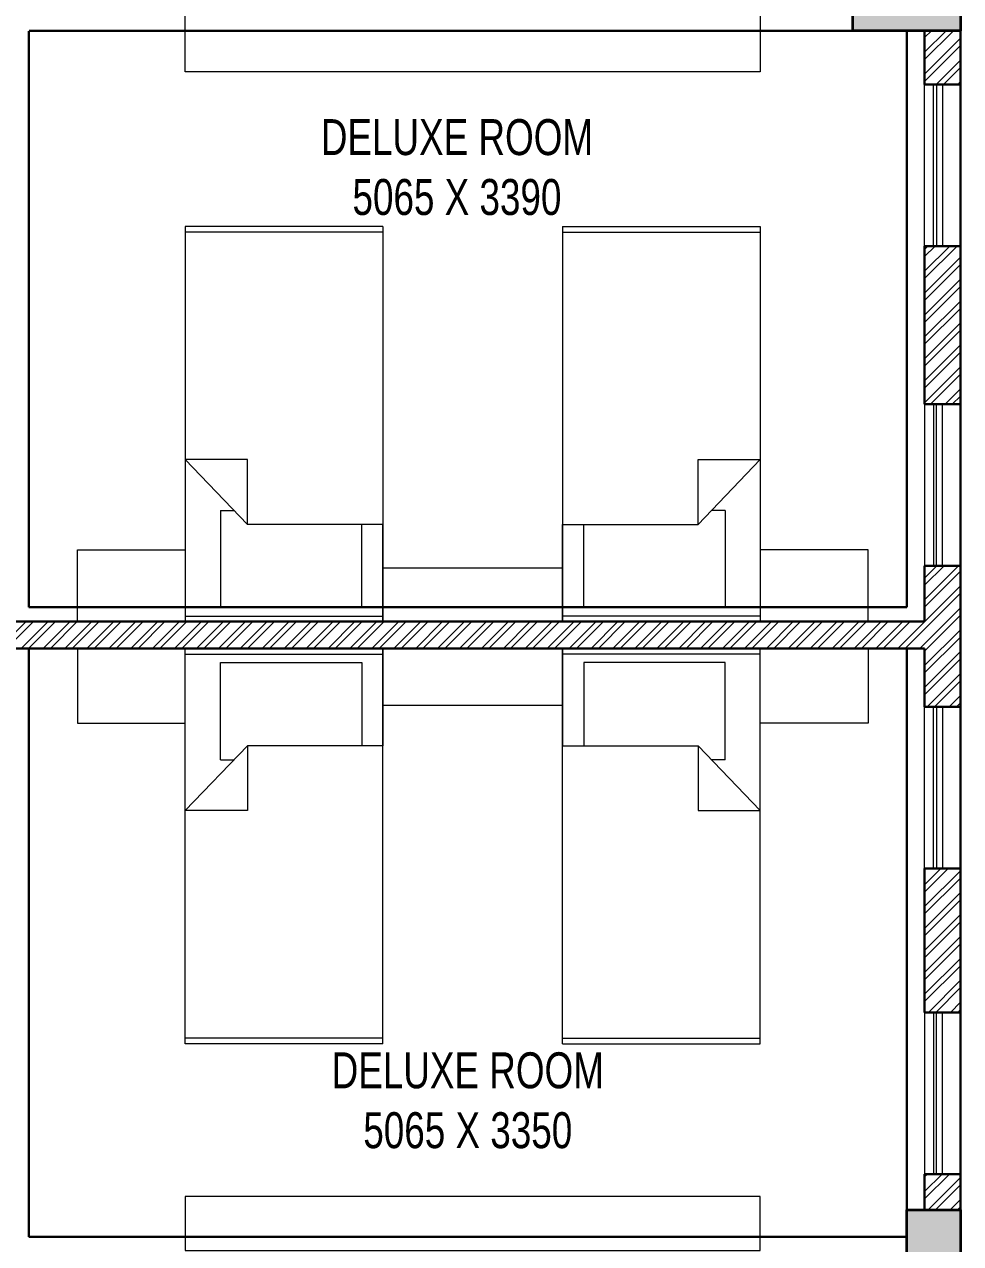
# Model space of a CAD drawing. Header units: millimetres. Extents: x 554 to 29966, y 4404 to 52986.
# Drawn here: x 19330 to 24540, y 17338 to 24126 of the extents above; entities that cross this region are included whole.
import ezdxf

# ---------------------------------------------------------------- set-up
doc = ezdxf.new("R2010")
doc.units = ezdxf.units.MM
doc.linetypes.add('DASHED2', pattern=[0.375, 0.25, -0.125])
for name, color, linetype, lineweight in [('A-DOORS', 4, 'Continuous', 0), ('A-TEXT-ROOM-50', 7, 'Continuous', 9), ('COLUMN', 6, 'Continuous', 35), ('Column Hatch', 253, 'Continuous', 5), ('FUR', 7, 'Continuous', 15), ('PP-BEAM', 6, 'DASHED2', 30), ('PP-WALL', 7, 'Continuous', 30), ('WALL HATCH', 8, 'Continuous', 0)]:
    doc.layers.add(name, color=color, linetype=linetype, lineweight=lineweight)
doc.styles.add('ARIAL', font='Arial.ttf')
pattern_1 = [(45, (-2728487.74, 3305291.59), (-60.9879599, 60.9879599), []), (45, (-2728447.08, 3305291.59), (-60.9879599, 60.9879599), [])]

# ---------------------------------------------------------------- blocks, each defined once
blk = doc.blocks.new('A$C24D61100')
at = {"layer": 'FUR'}
for p, q in [((0, 72), (0, 0)), ((36, 72), (0, 72)), ((36, 72), (36, 0)), ((36, 70.99), (0, 70.99)), ((11.33, 29.52, 12.38), (0, 29.52, 12.38)), ((0, 29.52, 12.38), (11.33, 17.71, 12.38)), ((11.33, 17.71, 12.38), (11.33, 29.52, 12.38)), ((6.4, 20.27, 13.95), (6.4, 2.56, 13.95)), ((6.4, 20.27, 13.95), (8.87, 20.27, 13.95)), ((36, 17.71, 12.38), (11.33, 17.71, 12.38)), ((32.14, 2.56, 13.95), (32.14, 17.71, 13.95)), ((36, 0), (36, 17.71)), ((6.4, 2.56, 13.95), (32.14, 2.56, 13.95)), ((0, 1.01), (36, 1.01)), ((36, 0), (0, 0))]:
    blk.add_line(p, q, dxfattribs=at)

msp = doc.modelspace()

# ---------------------------------------------------------------- hatches: boundary and pattern name
at = {"layer": 'Column Hatch'}
for points in [[(24540.4, 24090.6), (24540.4, 24390.6), (23940.4, 24390.6), (23940.4, 24090.6)], [(24540.4, 17525.6), (24240.4, 17525.6), (24240.4, 16925.6), (24540.4, 16925.6)]]:
    msp.add_hatch(color=256, dxfattribs=at).paths.add_polyline_path(points)
at = {"layer": 'WALL HATCH'}
h = msp.add_hatch(dxfattribs=at)
h.set_pattern_fill('ANSI32', color=256, scale=230, style=0)
h.set_pattern_definition(pattern_1)
h.paths.add_polyline_path([(24540.4, 24090.6), (24340.4, 24090.6), (24340.4, 23790.6), (24540.4, 23790.6)])
h = msp.add_hatch(dxfattribs=at)
h.set_pattern_fill('ANSI32', color=256, scale=230, style=0)
h.set_pattern_definition(pattern_1)
h.paths.add_polyline_path([(24340.4, 22890.6), (24340.4, 22010.6), (24540.4, 22010.6), (24540.4, 22890.6), (24340.4, 22890.6)])
h = msp.add_hatch(dxfattribs=at)
h.set_pattern_fill('ANSI32', color=256, scale=230, style=0)
h.set_pattern_definition(pattern_1)
h.paths.add_polyline_path([(24340.4, 20325.6), (24540.4, 20325.6), (24540.4, 21110.6), (24340.4, 21110.6)])
h = msp.add_hatch(dxfattribs=at)
h.set_pattern_fill('ANSI32', color=256, scale=230, style=0)
h.set_pattern_definition(pattern_1)
h.paths.add_polyline_path([(24340.4, 20800.6), (19275.4, 20800.6), (19275.4, 20650.6), (24340.4, 20650.6)])
h = msp.add_hatch(dxfattribs=at)
h.set_pattern_fill('ANSI32', color=256, scale=230, style=0)
h.set_pattern_definition(pattern_1)
h.paths.add_polyline_path([(24340.4, 18625.6), (24340.4, 19425.6), (24540.4, 19425.6), (24540.4, 18625.6), (24340.4, 18625.6)])
h = msp.add_hatch(dxfattribs=at)
h.set_pattern_fill('ANSI32', color=256, scale=230, style=0)
h.set_pattern_definition(pattern_1)
h.paths.add_polyline_path([(24340.4, 17725.6), (24340.4, 17525.6), (24540.4, 17525.6), (24540.4, 17725.6)])

# ---------------------------------------------------------------- linework, layer by layer
at = {"layer": 'A-DOORS', "color": 163, "ltscale": 0.6}
for p, q in [((24340.4, 22890.6), (24340.4, 23790.6)), ((24390.4, 22890.6), (24390.4, 23790.6)), ((24405.4, 23790.6), (24405.4, 22890.6)), ((24440.4, 23790.6), (24440.4, 22890.6)), ((24540.4, 22890.6), (24540.4, 23790.6)), ((24340.4, 22010.6), (24340.4, 21110.6)), ((24390.4, 22010.6), (24390.4, 21110.6)), ((24405.4, 21110.6), (24405.4, 22010.6)), ((24440.4, 21110.6), (24440.4, 22010.6)), ((24540.4, 22010.6), (24540.4, 21110.6)), ((24340.4, 19425.6), (24340.4, 20325.6)), ((24390.4, 19425.6), (24390.4, 20325.6)), ((24405.4, 20325.6), (24405.4, 19425.6)), ((24440.4, 20325.6), (24440.4, 19425.6)), ((24540.4, 19425.6), (24540.4, 20325.6)), ((24340.4, 18625.6), (24340.4, 17725.6)), ((24390.4, 18625.6), (24390.4, 17725.6)), ((24405.4, 17725.6), (24405.4, 18625.6)), ((24440.4, 17725.6), (24440.4, 18625.6)), ((24540.4, 18625.6), (24540.4, 17725.6))]:
    msp.add_line(p, q, dxfattribs=at)
at = {"layer": 'COLUMN'}
for points in [[(23940.4, 24090.6), (23940.4, 24390.6), (24540.4, 24390.6), (24540.4, 24090.6)], [(24540.4, 16925.6), (24240.4, 16925.6), (24240.4, 17525.6), (24540.4, 17525.6)]]:
    msp.add_lwpolyline(points, close=True, dxfattribs=at)
at = {"layer": 'FUR'}
for points in [[(21010.4, 24190.6), (23425.4, 24190.6), (23425.4, 23860.6), (20225.4, 23860.6), (20225.4, 24190.6), (20410.4, 24190.6)], [(20225.4, 20800.6), (19625.4, 20800.6), (19625.4, 21200.6), (20225.4, 21200.6), (20225.4, 20800.6)], [(23425.4, 20800.6), (24025.4, 20800.6), (24025.4, 21200.6), (23425.4, 21200.6), (23425.4, 20800.6)], [(20225.4, 20650.6), (19625.4, 20650.6), (19625.4, 20235.6), (20225.4, 20235.6), (20225.4, 20650.6)], [(23425.4, 20650.6), (24025.4, 20650.6), (24025.4, 20235.6), (23425.4, 20235.6), (23425.4, 20650.6)]]:
    msp.add_lwpolyline(points, dxfattribs=at)
for points in [[(22325.4, 20800.6), (21325.4, 20800.6), (21325.4, 21100.6), (22325.4, 21100.6), (22325.4, 20800.6)], [(22325.4, 20650.6), (21325.4, 20650.6), (21325.4, 20335.6), (22325.4, 20335.6), (22325.4, 20650.6)], [(23425.4, 17300.6), (23425.4, 17600.6), (20225.4, 17600.6), (20225.4, 17300.6)]]:
    msp.add_lwpolyline(points, close=True, dxfattribs=at)
at = {"layer": 'PP-BEAM', "lineweight": 30, "ltscale": 3}
for p, q in [((23940.4, 24090.6), (19355.4, 24090.6)), ((19355.4, 20880.6), (19355.4, 24090.6)), ((24240.4, 20880.6), (24240.4, 24090.6)), ((24540.4, 17525.6), (24540.4, 24090.6)), ((19355.4, 20880.6), (24240.4, 20880.6)), ((19355.4, 17375.6), (19355.4, 20650.6)), ((19355.4, 20650.6), (24240.4, 20650.6)), ((24240.4, 17525.6), (24240.4, 20650.6)), ((19355.4, 17375.6), (24240.4, 17375.6))]:
    msp.add_line(p, q, dxfattribs=at)
at = {"layer": 'PP-WALL', "ltscale": 0.6}
for p, q in [((24540.4, 29260.6), (24540.4, 23790.6)), ((24340.4, 24090.6), (24340.4, 23790.6)), ((24340.4, 23790.6), (24540.4, 23790.6)), ((24440.4, 23790.6), (24540.4, 23790.6)), ((24340.4, 22890.6), (24340.4, 22010.6)), ((24340.4, 22890.6), (24540.4, 22890.6)), ((24540.4, 22890.6), (24540.4, 22010.6)), ((24540.4, 22890.6), (24540.4, 22010.6)), ((24340.4, 22010.6), (24540.4, 22010.6)), ((24340.4, 20800.6), (24340.4, 21110.6)), ((24340.4, 21110.6), (24540.4, 21110.6)), ((24540.4, 20325.6), (24540.4, 21110.6)), ((24540.4, 20325.6), (24540.4, 21110.6)), ((19275.4, 20800.6), (24340.4, 20800.6)), ((19275.4, 20650.6), (24340.4, 20650.6)), ((24340.4, 20325.6), (24340.4, 20650.6)), ((24340.4, 20325.6), (24540.4, 20325.6)), ((24340.4, 18625.6), (24340.4, 19425.6)), ((24340.4, 19425.6), (24540.4, 19425.6)), ((24540.4, 18625.6), (24540.4, 19425.6)), ((24540.4, 18625.6), (24540.4, 19425.6)), ((24340.4, 18625.6), (24540.4, 18625.6)), ((24340.4, 17525.6), (24340.4, 17725.6)), ((24340.4, 17725.6), (24540.4, 17725.6)), ((24440.4, 17725.6), (24540.4, 17725.6)), ((24540.4, 17725.6), (24540.4, 16725.6)), ((24540.4, 16725.6), (24540.4, 17725.6))]:
    msp.add_line(p, q, dxfattribs=at)

# ---------------------------------------------------------------- block references
at = {"layer": 'FUR', "yscale": 30.55555555550383}
for p, xscale, zscale in [((20225.4, 20800.6), 30.55555555550383, 30.55555555556566), ((23425.4, 20800.6), -30.55555555550383, 30.5555555555556)]:
    msp.add_blockref('A$C24D61100', p, dxfattribs=dict(at, xscale=xscale, zscale=zscale))
at = {"layer": 'FUR', "yscale": 30.55555555550383, "rotation": 180}
for p, xscale, zscale in [((20225.4, 20650.6), -30.55555555550383, 30.5555555555556), ((23425.4, 20650.6), 30.55555555550383, 30.55555555556566)]:
    msp.add_blockref('A$C24D61100', p, dxfattribs=dict(at, xscale=xscale, zscale=zscale))

# ---------------------------------------------------------------- texts
at = {"layer": 'A-TEXT-ROOM-50', "char_height": 200, "width": 2818.944, "attachment_point": 2, "style": 'ARIAL'}
for s, insert in [('{\\fSwis721 LtCn BT|b0|i0|c0|p34;DELUXE ROOM\\P5065 X 3390}', (21737.6, 23598.1)), ('{\\fSwis721 LtCn BT|b0|i0|c0|p34;DELUXE ROOM\\P5065 X 3350}', (21797.9, 18402.9))]:
    msp.add_mtext(s, dxfattribs=dict(at, insert=insert))

doc.saveas('drawing.dxf')
